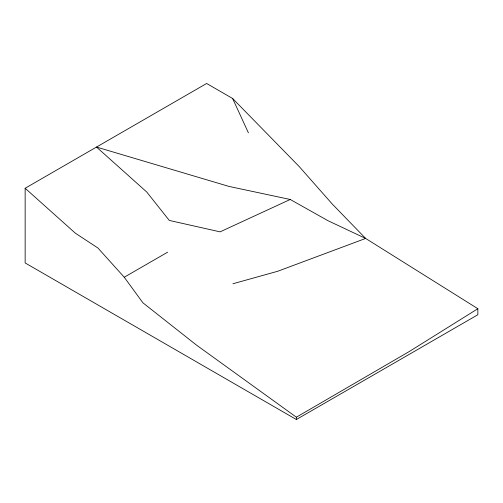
<?xml version="1.0" encoding="UTF-8"?>
<svg xmlns="http://www.w3.org/2000/svg" width="503" height="503" viewBox="0 0 503 503"><rect width="100%" height="100%" fill="white"/><g stroke="black" fill="none" stroke-linecap="round" stroke-linejoin="round"><path stroke-width="0.75" d="M477.85 308.716L409.373 351.465L296.368 417.194L296.368 419.521L477.85 314.74L477.85 308.716L365.643 238.441L327.931 220.672L290.225 199.471L229.047 186.437L96.513 147.058L146.719 191.989L169.297 220.433L220.081 231.858L290.225 199.471M296.368 419.521L25.15 262.937L25.15 188.26L206.632 83.479L232.612 98.481L299.128 166.474L332.382 204.174L365.643 238.441L277.675 271.28L232.933 283.749M25.15 188.26L75.356 233.191L97.934 248.01L124.247 277.228L167.644 252.173M296.368 417.194L196.591 345.171L142.909 302.812L124.247 277.228M248.413 132.855L232.612 98.481"/></g></svg>
